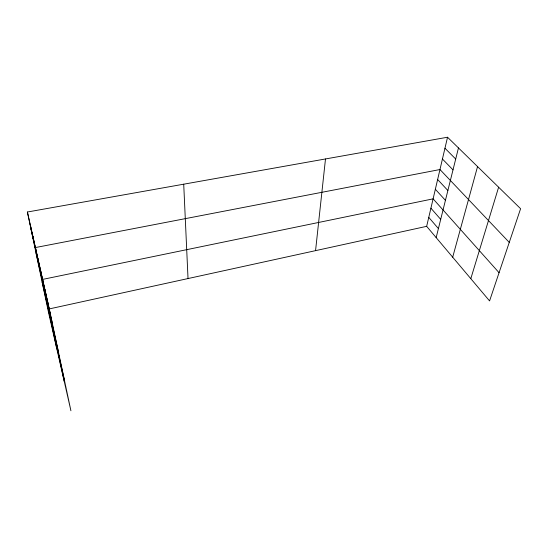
<?xml version="1.0" encoding="UTF-8"?>
<svg xmlns="http://www.w3.org/2000/svg" width="548" height="548" viewBox="0 0 548 548"><rect width="100%" height="100%" fill="white"/><g stroke="black" fill="none" stroke-linecap="round" stroke-linejoin="round"><path stroke-width="0.82" d="M315.559 250.648L325.491 158.961M447.538 137.233L520.6 208.706L489.57 300.921L426.659 226.338L447.538 137.233L27.4 212.014L48.58 312.682L70.925 410.767L49.279 308.914L27.4 212.014M436.167 237.606L458.464 147.926M452.689 257.197L477.548 166.592M470.807 278.679L498.625 187.211M49.279 308.914L426.659 226.338M444.955 148.248L455.703 159.03M442.435 159.009L453.011 169.873M509.263 242.394L439.969 169.531L35.428 247.559L56.869 349.076M437.633 179.511L447.874 190.519M435.345 189.279L445.435 200.349M499.064 272.705L433.105 198.842L42.614 279.398L64.205 381.264M430.913 208.199L440.702 219.378M428.762 217.364L438.414 228.591M30.496 226.721L52.492 324.026M35.963 252.703L58.122 350.521M42.086 281.823L64.369 379.928M47.114 299.318L50.313 314.415M44.888 289.481L48.087 304.558M40.278 269.054L43.456 284.063M37.88 258.444L41.052 273.411M32.825 236.03L35.956 250.888M30.147 224.187L33.264 238.976M183.717 184.19L188.026 278.555"/></g></svg>
